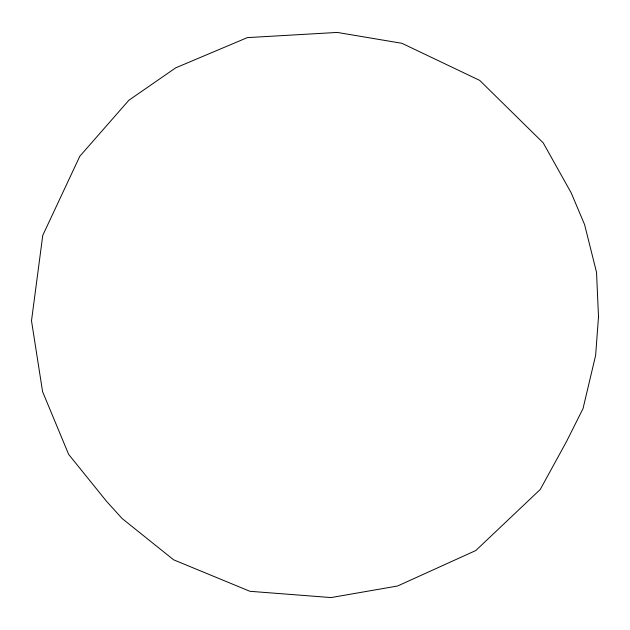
<?xml version="1.0" encoding="UTF-8"?>
<svg xmlns="http://www.w3.org/2000/svg" width="630" height="630" viewBox="0 0 630 630"><rect width="100%" height="100%" fill="white"/><g stroke="black" fill="none" stroke-linecap="round" stroke-linejoin="round"><path stroke-width="0.94" d="M598.5 316.803L595.626 355.407L583.018 408.618L566.48 441.599L540.256 489.463L475.808 550.525L397.569 586.01L331.073 597.571L249.945 591.302L173.62 559.81L122.236 518.624L106.549 501.33L68.654 454.387L42.588 391.679L31.5 320.804L42.761 235.376L79.813 156.248L128.874 100.257L175.66 67.867L247.354 37.619L337.278 32.429L401.932 43.305L479.713 80.404L543.21 142.852L571.268 193.016L584.609 224.65L596.539 272.317L598.5 316.803"/></g></svg>
